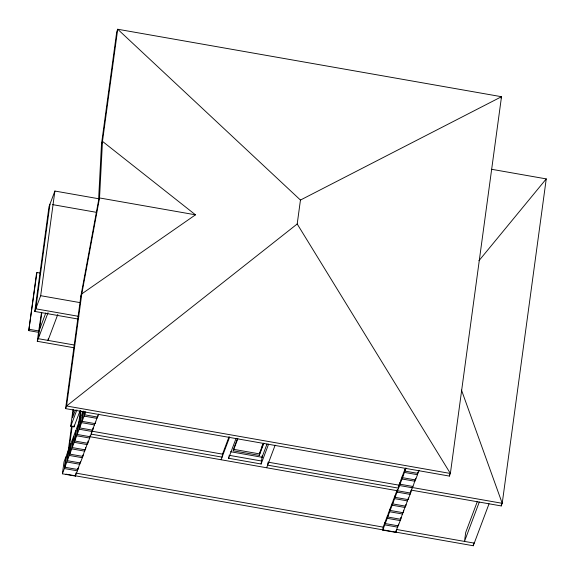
<?xml version="1.0" encoding="UTF-8"?>
<svg xmlns="http://www.w3.org/2000/svg" width="575" height="575" viewBox="0 0 575 575"><rect width="100%" height="100%" fill="white"/><g stroke="black" fill="none" stroke-linecap="round" stroke-linejoin="round"><path stroke-width="0.86" d="M98.548 200.574L101.502 143.994L116.718 31.869L117.71 29.246L501.508 96.715L450.376 473.462L449.391 476.086L65.586 408.617L80.809 296.492L98.548 200.574L99.532 197.951L102.487 141.371L117.71 29.246L300.452 200.057L297.203 223.977L450.376 473.462L66.578 405.993L65.586 408.617M41.529 312.376L38.511 332.328L28.75 330.618L36.462 273.808L36.951 272.493L40.207 273.067M28.75 330.618L36.951 272.493M77.848 319.003L34.773 311.434L48.976 206.784L54.891 191.044L98.843 198.77M49.96 204.161L35.758 308.811L78.833 316.379M34.773 311.434L40.681 295.701L54.891 191.044M74.118 347.774L37.289 341.298L38.511 332.328M41.781 312.843L38.273 338.682L74.254 345.007M48.257 338.761L48.034 340.393L57.788 314.446M62.395 473.793L64.019 461.833L65.996 456.586L64.371 468.546L62.395 473.793L75.411 476.078L77.381 470.839L77.683 468.596M64.86 467.238L66.484 455.278L68.454 450.031L66.837 461.991L64.86 467.238L77.869 469.523L80.047 462.782M80.148 410.493L73.981 426.88L70.732 426.305L72.996 409.601M73.614 409.731L72.529 417.709L75.368 410.155M67.951 452.748L71.559 426.19M67.325 460.683L68.95 448.723L70.919 443.476L69.295 455.436L67.325 460.683L80.335 462.968L82.311 457.722L82.613 455.479M68.828 450.937L72.206 426.061M69.791 454.128L71.415 442.168L73.384 436.921L71.76 448.881L69.791 454.128L82.8 456.413L84.978 449.672M73.981 426.88L74.225 425.119M72.256 447.566L73.88 435.606L75.85 430.366L74.225 442.326L72.256 447.566L85.265 449.858L87.436 443.117M74.721 441.011L76.346 429.051L78.315 423.804L76.691 435.771L74.721 441.011L87.731 443.296L89.7 438.057L90.002 435.814M412.771 486.105L410.572 493.062L77.187 434.456L80.371 410.952M79.796 419.872L80.996 410.996M77.187 434.456L79.156 429.209L80.78 417.249L78.804 422.496M94.832 423.444L92.661 430.186L79.645 427.901L81.269 415.941L82.958 411.441M79.645 427.901L81.621 422.654L83.123 411.549M97.297 416.889L95.119 423.631L82.11 421.346L83.504 411.089M75.411 476.078L75.713 473.836M82.11 421.346L84.087 416.099L84.662 411.829M98.713 414.079L97.585 417.076L84.575 414.791L84.927 412.225M77.869 469.523L78.078 468.028M80.335 462.968L80.536 461.473M82.8 456.413L83.001 454.918M85.265 449.858L85.567 447.616M87.731 443.296L88.032 441.054M91.382 432.623L91.181 434.118L222.094 457.132L222.503 454.142L229.073 436.655M90.196 436.741L92.165 431.502L92.467 429.259M92.661 430.186L92.963 427.944M95.119 423.631L95.328 422.136M97.585 417.076L97.793 415.581M268.597 444.123L261.122 463.996L228.598 458.275L228.8 456.78M263.868 443.174L259.282 455.386L233.256 450.807L233.464 449.312L259.483 453.891L263.458 443.311M259.282 455.386L260.604 449.952M261.122 463.996L262.272 455.558M267.936 462.897L267.634 465.139L398.547 488.153L398.949 485.163L268.036 462.149M382.77 530.114L383.18 527.124L385.149 521.877L384.747 524.867L382.77 530.114L395.787 532.4L397.986 525.442M385.236 523.552L385.645 520.562L387.615 515.322L387.212 518.312L385.236 523.552L398.245 525.845L400.222 520.598L400.567 518.032M387.701 516.997L388.111 514.007L390.08 508.767L389.67 511.757L387.701 516.997L400.71 519.29L402.917 512.332M390.166 510.442L390.576 507.452L392.545 502.205L392.136 505.195L390.166 510.442L403.176 512.727L405.382 505.777M392.632 503.887L393.034 500.897L395.011 495.65L394.601 498.64L392.632 503.887L405.641 506.173L407.848 499.222M410.428 491.812L410.076 494.371L408.106 499.618L395.097 497.332L395.499 494.342L397.188 489.842M395.097 497.332L397.066 492.085L397.368 489.842M397.562 490.777L399.532 485.53L399.934 482.54L398.223 487.097M400.027 484.215L400.43 481.225L402.399 475.985L401.997 478.975L400.027 484.215L413.037 486.507L415.236 479.55M402.486 477.66L402.895 474.67L404.865 469.43L404.462 472.42L402.486 477.66L415.495 479.945L417.472 474.706L417.817 472.14M395.787 532.4L396.017 530.689M419.089 470.393L417.96 473.39L404.951 471.105L405.361 468.115M398.245 525.845L398.482 524.134M400.71 519.29L400.948 517.579M403.176 512.727L403.528 510.169M405.641 506.173L405.871 504.462M408.106 499.618L408.336 497.907M410.572 493.062L410.917 490.497M415.495 479.945L415.732 478.242M449.391 476.086L449.628 474.303M392.862 531.616L473.268 545.754L473.628 543.087M411.254 490.123L501.235 505.935L501.472 504.16M491.553 169.28L546.25 178.897L502.219 503.312L501.235 505.935M101.502 143.994L102.487 141.371L195.486 214.82L81.794 293.868L80.809 296.492M39.495 329.712L45.784 312.973M37.289 341.298L48.027 312.735M70.732 426.305L76.892 409.918M84.575 414.791L85.704 411.793M221.123 459.713L229.605 437.151M228.598 458.275L236.073 438.402M233.766 448.5L237.439 438.732M233.256 450.807L237.849 438.603M261.215 448.327L262.746 444.252M262.035 457.269L267.016 444.015M266.663 467.712L275.145 445.158M501.012 98.023L501.508 96.715L300.452 200.057M404.951 471.105L406.079 468.107M477.351 501.479L465.714 532.443L464.492 541.413L479.277 502.076M473.268 545.754L489.037 503.793M478.925 260.734L546.25 178.897M297.203 223.977L66.578 405.993L81.794 293.868L99.532 197.951L195.486 214.82M52.598 204.621L96.55 212.347M40.681 295.701L80.241 302.651M29.246 329.303L38.999 331.02M84.087 416.099L97.096 418.384M404.462 472.42L417.472 474.706M81.621 422.654L94.631 424.939M401.997 478.975L415.006 481.261M230.561 451.734L262.401 457.333M91.583 431.128L222.503 454.142M229.008 455.285L261.532 461.006M412.239 487.499L502.219 503.312L461.481 390.058M79.156 429.209L92.165 431.502M399.532 485.53L412.541 487.816M76.691 435.771L89.7 438.057M397.066 492.085L410.076 494.371M74.225 442.326L87.235 444.612M394.601 498.64L407.61 500.926M71.76 448.881L84.769 451.167M392.136 505.195L405.145 507.488M69.295 455.436L82.311 457.722M389.67 511.757L402.687 514.043M66.837 461.991L79.846 464.277M387.212 518.312L400.222 520.598M64.371 468.546L77.381 470.839M384.747 524.867L397.756 527.153M75.771 473.081L383.216 527.131M396.47 529.46L474.253 543.131M65.953 474.152L391.093 531.307"/></g></svg>
